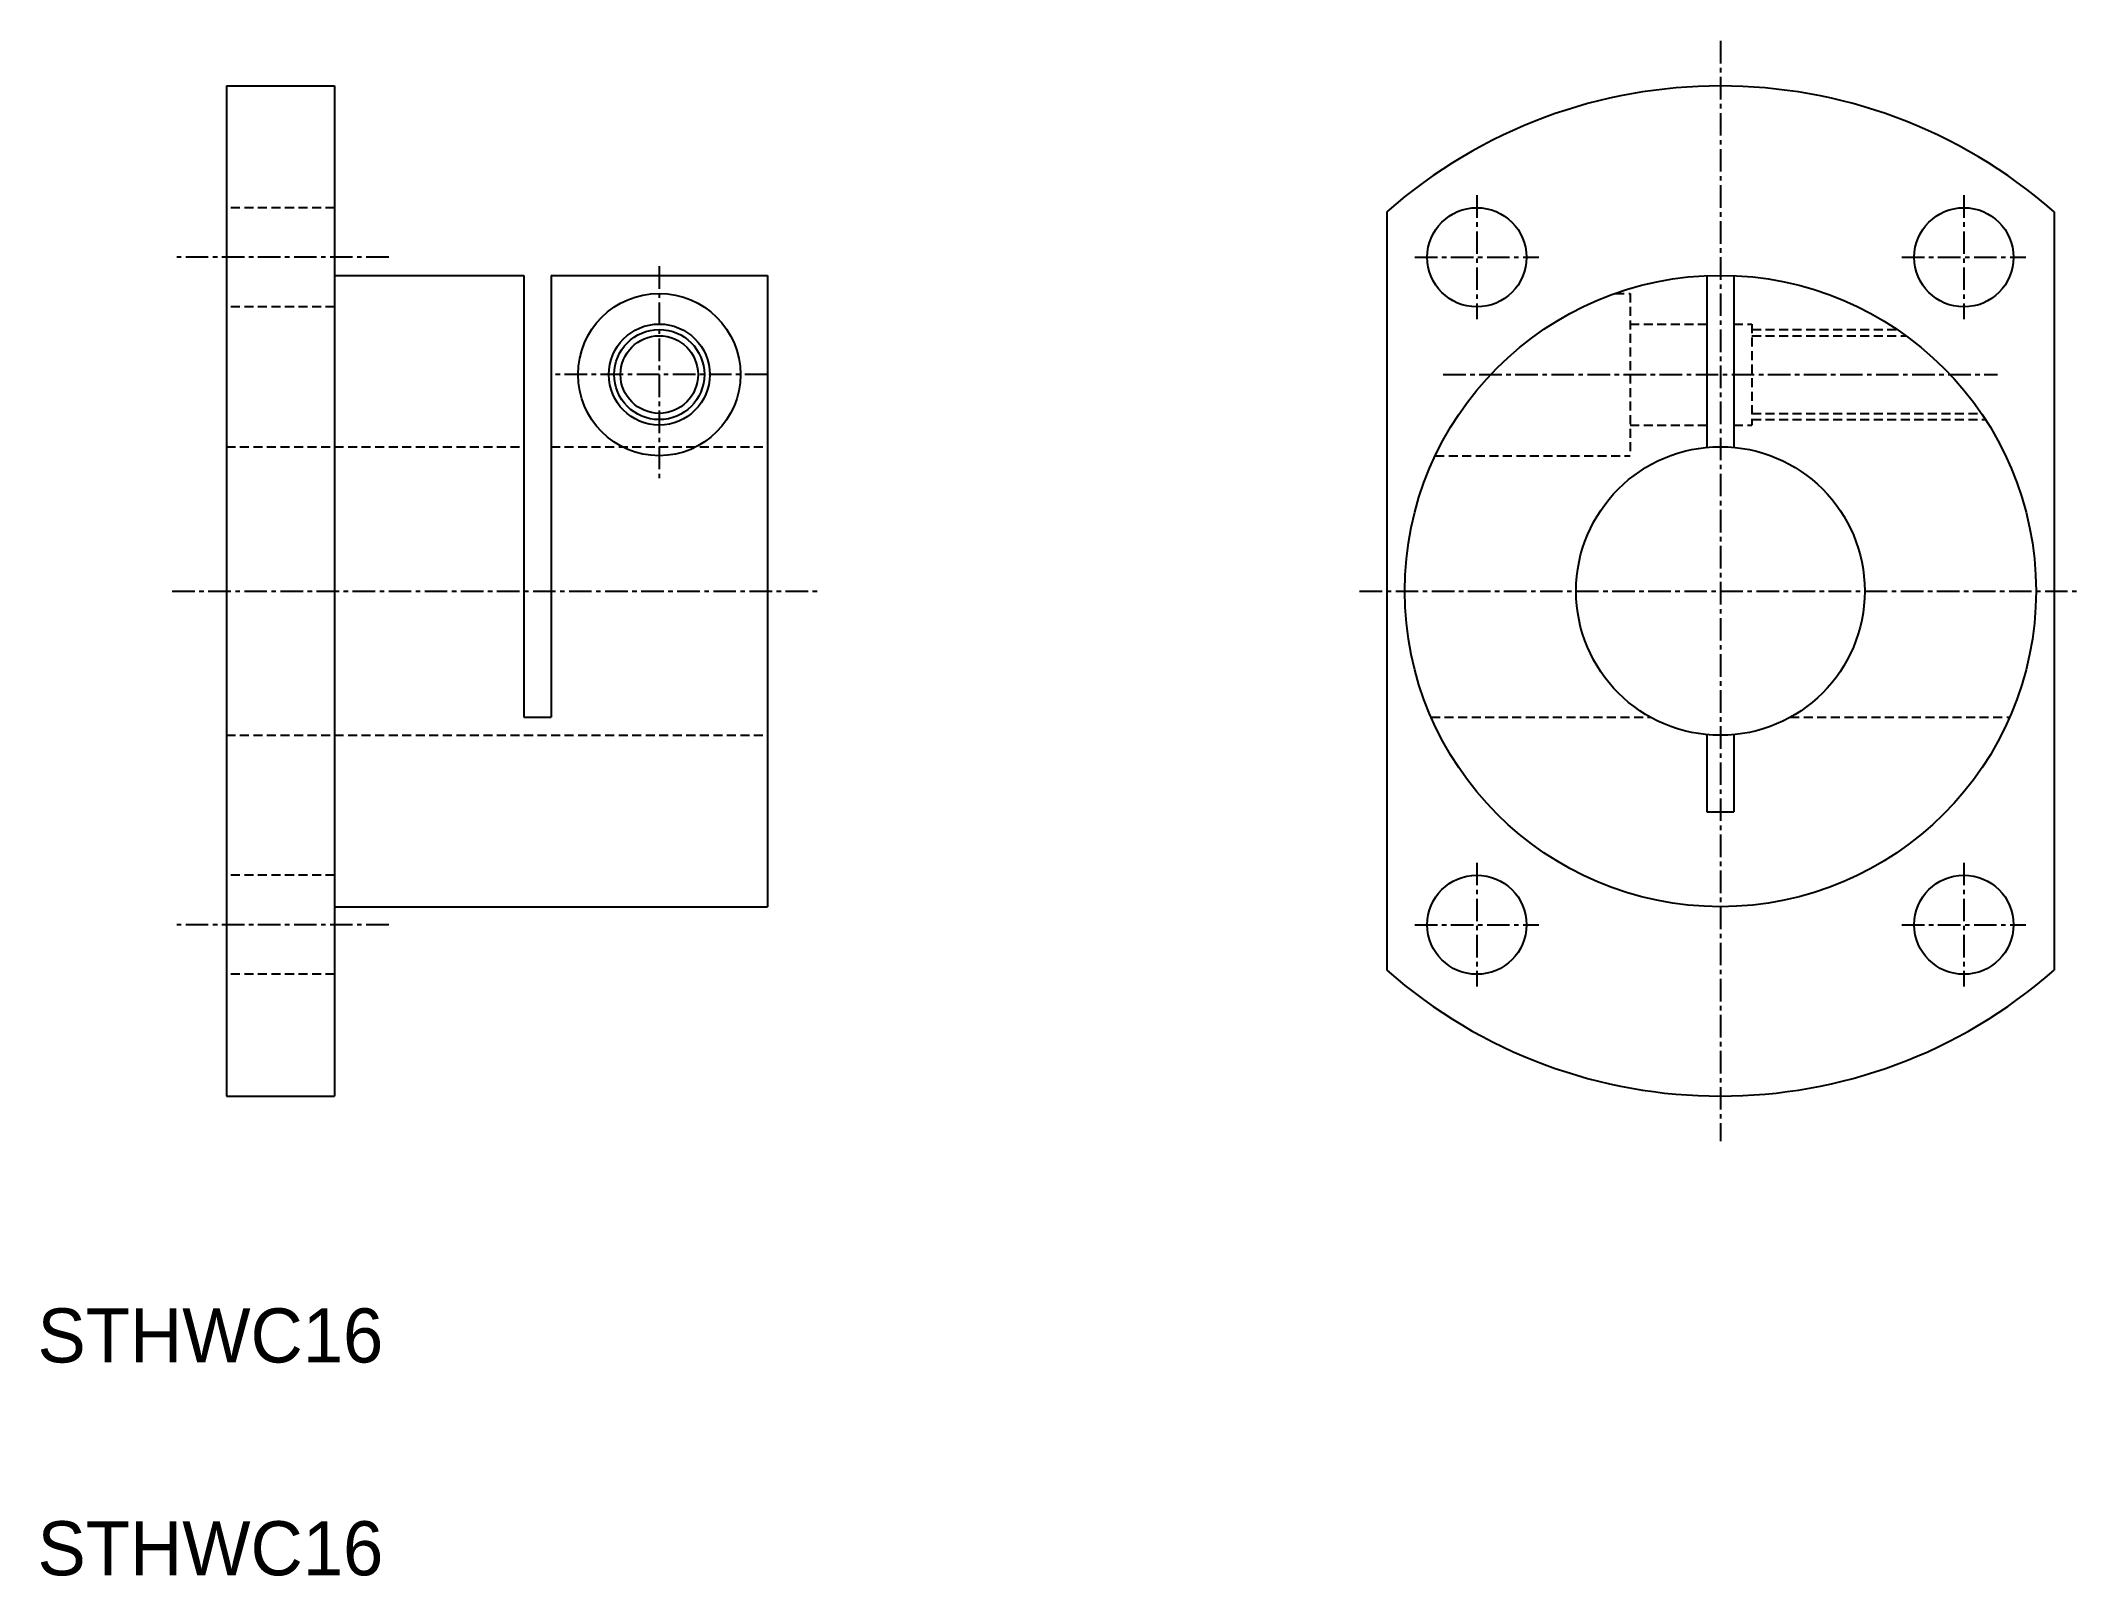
# Model space of a CAD drawing. Extents: x -28 to 85, y 86 to 172.
import ezdxf

# ---------------------------------------------------------------- set-up
doc = ezdxf.new("R2010")
doc.units = 0
doc.linetypes.add('CENTER', pattern=[2, 1.25, -0.25, 0.25, -0.25])
doc.linetypes.add('DASHED', pattern=[0.75, 0.5, -0.25])
doc.layers.get('0').update_dxf_attribs({"linetype": 'CONTINUOUS'})
doc.layers.add('CENTER', color=1, linetype='CENTER')

msp = doc.modelspace()

# ---------------------------------------------------------------- linework, layer by layer
for p, q in [((-18.19, 169.06), (-18.19, 113.06)), ((-18.19, 169.06), (-12.19, 169.06)), ((-12.19, 169.06), (-12.19, 113.06)), ((46.14, 162.08), (46.14, 120.04)), ((83.14, 162.08), (83.14, 120.04)), ((-12.19, 158.56), (-1.69, 158.56)), ((-1.69, 158.56), (-1.69, 134.06)), ((-0.19, 158.56), (-0.19, 134.06)), ((-0.19, 158.56), (11.81, 158.56)), ((11.81, 158.56), (11.81, 123.56)), ((63.89, 158.55), (63.89, 149.03)), ((65.39, 158.55), (65.39, 149.03)), ((-1.69, 134.06), (-0.19, 134.06)), ((63.89, 133.1), (63.89, 128.81)), ((64.64, 133.06), (64.64, 133.06)), ((65.39, 133.1), (65.39, 128.81)), ((63.89, 128.81), (65.39, 128.81)), ((-12.19, 123.56), (11.81, 123.56)), ((-18.19, 113.06), (-12.19, 113.06))]:
    msp.add_line(p, q)
at = {"color": 3, "linetype": 'DASHED'}
for p, q in [((-12.19, 162.31), (-18.19, 162.31)), ((58.81, 157.56), (59.64, 157.56)), ((59.64, 157.56), (59.64, 148.56)), ((-12.19, 156.81), (-18.19, 156.81)), ((59.64, 155.86), (63.89, 155.86)), ((65.39, 155.86), (66.39, 155.86)), ((66.39, 155.86), (66.39, 150.26)), ((66.39, 155.56), (74.44, 155.56)), ((66.39, 155.21), (74.94, 155.21)), ((66.39, 150.91), (79.11, 150.91)), ((66.39, 150.56), (79.34, 150.56)), ((59.64, 150.26), (63.89, 150.26)), ((65.39, 150.26), (66.39, 150.26)), ((-18.19, 149.06), (-1.69, 149.06)), ((-0.19, 149.06), (11.81, 149.06)), ((48.83, 148.56), (59.64, 148.56)), ((48.6, 134.06), (60.77, 134.06)), ((68.51, 134.06), (80.68, 134.06)), ((-18.19, 133.06), (11.81, 133.06)), ((-12.19, 125.31), (-18.19, 125.31)), ((-12.19, 119.81), (-18.19, 119.81))]:
    msp.add_line(p, q, dxfattribs=at)
for centre, radius in [((51.14, 159.56), 2.75), ((78.14, 159.56), 2.75), ((64.64, 141.06), 17.5), ((5.81, 153.06), 4.5), ((5.81, 153.06), 2.8), ((5.81, 153.06), 2.15), ((64.64, 141.06), 8), ((51.14, 122.56), 2.75), ((78.14, 122.56), 2.75)]:
    msp.add_circle(centre, radius)
at = {"color": 3, "linetype": 'CONTINUOUS'}
msp.add_circle((5.81, 153.06), 2.5, dxfattribs=at)
for start, end in [(48.6456, 131.3544), (228.6456, 311.3544)]:
    msp.add_arc((64.64, 141.06), 28, start, end)
at = {"layer": 'CENTER'}
for p, q in [((64.64, 171.56), (64.64, 110.56)), ((51.14, 163), (51.14, 156.13)), ((78.14, 163), (78.14, 156.13)), ((-9.19, 159.56), (-21.19, 159.56)), ((47.7, 159.56), (54.58, 159.56)), ((74.7, 159.56), (81.58, 159.56)), ((5.81, 159.06), (5.81, 147.06)), ((11.81, 153.06), (-0.19, 153.06)), ((49.27, 153.06), (80.01, 153.06)), ((-21.19, 141.06), (14.81, 141.06)), ((44.64, 141.06), (84.64, 141.06)), ((51.14, 126), (51.14, 119.13)), ((78.14, 126), (78.14, 119.13)), ((-9.19, 122.56), (-21.19, 122.56)), ((47.7, 122.56), (54.58, 122.56)), ((74.7, 122.56), (81.58, 122.56))]:
    msp.add_line(p, q, dxfattribs=at)

# ---------------------------------------------------------------- texts
at = {"color": 7, "linetype": 'CONTINUOUS'}
for p in [(-28.66, 98.29), (-28.66, 86.49)]:
    msp.add_text('STHWC16', height=3, dxfattribs=at).set_placement(p)

doc.saveas('drawing.dxf')
